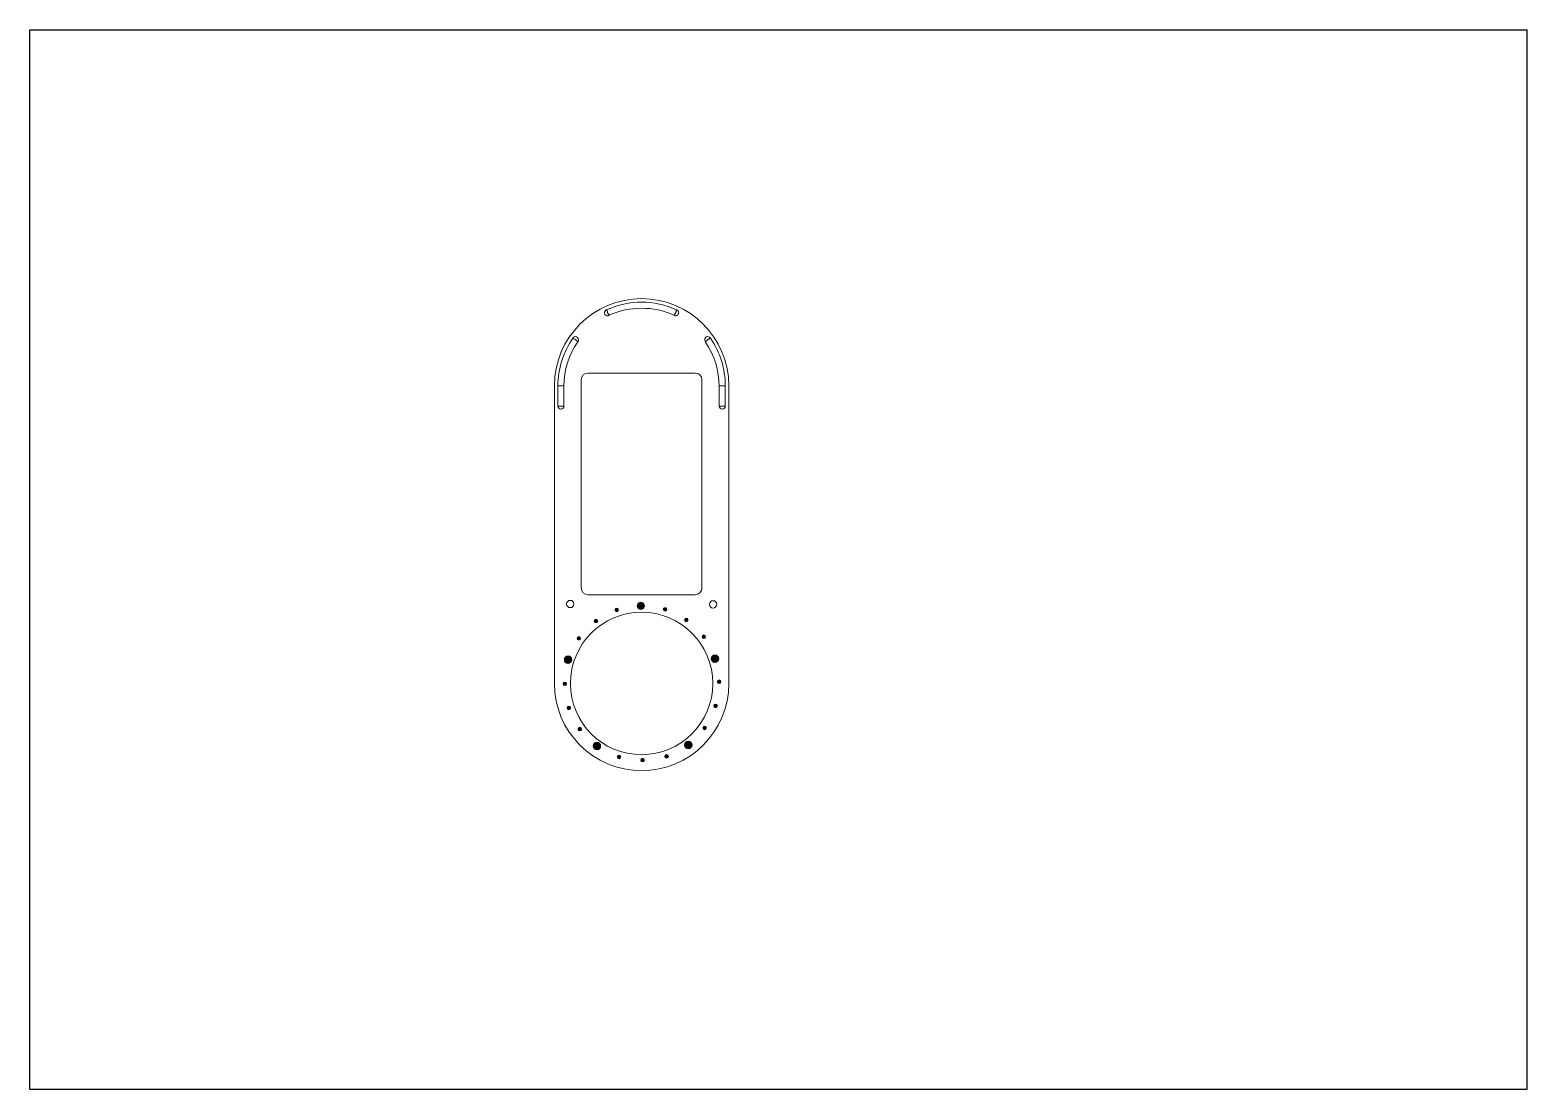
# Model space of a CAD drawing. Extents: x 852 to 1148, y 896 to 1106.
import ezdxf

# ---------------------------------------------------------------- set-up
doc = ezdxf.new("R2010")
doc.units = 0
doc.header["$MEASUREMENT"] = 0

# ---------------------------------------------------------------- blocks, each defined once
blk = doc.blocks.new('block 2')
at = {"color": 7, "lineweight": 25, "true_color": 0xffffff}
blk.add_lwpolyline([(851.5, 895.5), (851.5, 1105.5)], dxfattribs=at)
blk = doc.blocks.new('block 3')
at = {"color": 7, "lineweight": 25, "true_color": 0xffffff}
blk.add_lwpolyline([(851.5, 895.5), (1148.5, 895.5)], dxfattribs=at)
blk = doc.blocks.new('block 4')
at = {"color": 7, "lineweight": 25, "true_color": 0xffffff}
blk.add_lwpolyline([(851.5, 1105.5), (1148.5, 1105.5)], dxfattribs=at)
blk = doc.blocks.new('block 5')
at = {"color": 7, "lineweight": 25, "true_color": 0xffffff}
blk.add_lwpolyline([(1148.5, 895.5), (1148.5, 1105.5)], dxfattribs=at)
blk = doc.blocks.new('block 6')
at = {"color": 7, "lineweight": 9, "true_color": 0xffffff}
blk.add_lwpolyline([(955.55, 1034.92), (955.55, 975.92)], dxfattribs=at)
blk = doc.blocks.new('block 7')
at = {"color": 7, "lineweight": 9, "true_color": 0xffffff}
blk.add_lwpolyline([(956.24, 1030.92), (956.24, 1034.92)], dxfattribs=at)
blk = doc.blocks.new('block 8')
at = {"color": 7, "lineweight": 9, "true_color": 0xffffff}
blk.add_lwpolyline([(957.44, 1034.92), (957.44, 1030.92)], dxfattribs=at)
blk = doc.blocks.new('block 9')
at = {"color": 7, "lineweight": 9, "true_color": 0xffffff}
blk.add_lwpolyline([(960.88, 994.84), (960.88, 1036.16)], dxfattribs=at)
blk = doc.blocks.new('block 10')
at = {"color": 7, "lineweight": 9, "true_color": 0xffffff}
blk.add_lwpolyline([(983.49, 993.52), (962.2, 993.52)], dxfattribs=at)
blk = doc.blocks.new('block 11')
at = {"color": 7, "lineweight": 9, "true_color": 0xffffff}
blk.add_lwpolyline([(984.81, 1036.16), (984.81, 994.84)], dxfattribs=at)
blk = doc.blocks.new('block 12')
at = {"color": 7, "lineweight": 9, "true_color": 0xffffff}
blk.add_lwpolyline([(988.24, 1030.92), (988.24, 1034.92)], dxfattribs=at)
blk = doc.blocks.new('block 13')
at = {"color": 7, "lineweight": 9, "true_color": 0xffffff}
blk.add_lwpolyline([(989.44, 1034.92), (989.44, 1030.92)], dxfattribs=at)
blk = doc.blocks.new('block 14')
at = {"color": 7, "lineweight": 9, "true_color": 0xffffff}
blk.add_lwpolyline([(990.14, 975.92), (990.14, 1034.92)], dxfattribs=at)
blk = doc.blocks.new('block 15')
at = {"color": 7, "lineweight": 9, "true_color": 0xffffff}
blk.add_lwpolyline([(956.24, 1030.92), (957.44, 1030.92)], dxfattribs=at)
blk = doc.blocks.new('block 16')
at = {"color": 7, "lineweight": 9, "true_color": 0xffffff}
blk.add_lwpolyline([(988.24, 1030.92), (989.44, 1030.92)], dxfattribs=at)
blk = doc.blocks.new('block 17')
at = {"color": 7, "lineweight": 9, "true_color": 0xffffff}
blk.add_lwpolyline([(989.44, 1034.92), (988.24, 1034.92)], dxfattribs=at)
blk = doc.blocks.new('block 18')
at = {"color": 7, "lineweight": 9, "true_color": 0xffffff}
blk.add_lwpolyline([(957.44, 1034.92), (956.24, 1034.92)], dxfattribs=at)
blk = doc.blocks.new('block 19')
at = {"color": 7, "lineweight": 9, "true_color": 0xffffff}
blk.add_lwpolyline([(962.2, 1037.48), (983.49, 1037.48)], dxfattribs=at)
blk = doc.blocks.new('block 20')
at = {"color": 7, "lineweight": 9, "true_color": 0xffffff}
blk.add_open_spline([(960.88, 994.84), (960.88, 994.11), (961.47, 993.52), (962.2, 993.52)], degree=3, dxfattribs=at)
blk = doc.blocks.new('block 21')
at = {"color": 7, "lineweight": 9, "true_color": 0xffffff}
blk.add_open_spline([(957.97, 991.67), (957.97, 992.08), (958.29, 992.4), (958.7, 992.4), (959.1, 992.4), (959.42, 992.08), (959.42, 991.67), (959.42, 991.27), (959.1, 990.95), (958.7, 990.95), (958.29, 990.95), (957.97, 991.27), (957.97, 991.67), (957.97, 991.67), (957.97, 991.67), (957.97, 991.67)], degree=3, knots=[0, 0, 0, 0, 1, 1, 1, 2, 2, 2, 3, 3, 3, 4, 4, 4, 5, 5, 5, 5], dxfattribs=at)
blk = doc.blocks.new('block 22')
at = {"color": 7, "lineweight": 9, "true_color": 0xffffff}
blk.add_open_spline([(959.71, 1044.1), (959.71, 1044.11), (959.7, 1044.11), (959.7, 1044.11)], degree=3, dxfattribs=at)
blk = doc.blocks.new('block 23')
at = {"color": 7, "lineweight": 9, "true_color": 0xffffff}
blk.add_open_spline([(962.2, 1037.48), (961.47, 1037.48), (960.88, 1036.89), (960.88, 1036.16)], degree=3, dxfattribs=at)
blk = doc.blocks.new('block 24')
at = {"color": 7, "lineweight": 9, "true_color": 0xffffff}
blk.add_open_spline([(965.77, 1049.94), (965.49, 1049.76), (965.4, 1049.39), (965.58, 1049.1), (965.76, 1048.82), (966.14, 1048.74), (966.42, 1048.92)], degree=3, knots=[0, 0, 0, 0, 1, 1, 1, 2, 2, 2, 2], dxfattribs=at)
blk = doc.blocks.new('block 25')
at = {"color": 7, "lineweight": 9, "true_color": 0xffffff}
blk.add_open_spline([(960.18, 1043.68), (960.4, 1043.93), (960.39, 1044.31), (960.14, 1044.54), (959.89, 1044.76), (959.51, 1044.75), (959.28, 1044.5), (959.25, 1044.46), (959.22, 1044.42), (959.19, 1044.37)], degree=3, knots=[0, 0, 0, 0, 1, 1, 1, 2, 2, 2, 3, 3, 3, 3], dxfattribs=at)
blk = doc.blocks.new('block 26')
at = {"color": 7, "lineweight": 9, "true_color": 0xffffff}
blk.add_open_spline([(956.24, 1030.92), (956.24, 1030.59), (956.51, 1030.32), (956.84, 1030.32), (957.18, 1030.32), (957.44, 1030.59), (957.44, 1030.92)], degree=3, knots=[0, 0, 0, 0, 1, 1, 1, 2, 2, 2, 2], dxfattribs=at)
blk = doc.blocks.new('block 27')
at = {"color": 7, "lineweight": 9, "true_color": 0xffffff}
blk.add_open_spline([(955.55, 975.92), (955.55, 966.37), (963.29, 958.63), (972.84, 958.63), (982.4, 958.63), (990.14, 966.37), (990.14, 975.92)], degree=3, knots=[0, 0, 0, 0, 1, 1, 1, 2, 2, 2, 2], dxfattribs=at)
blk = doc.blocks.new('block 28')
at = {"color": 7, "lineweight": 9, "true_color": 0xffffff}
blk.add_open_spline([(958.72, 975.92), (958.72, 983.72), (965.04, 990.05), (972.84, 990.05), (980.65, 990.05), (986.97, 983.72), (986.97, 975.92), (986.97, 968.12), (980.65, 961.8), (972.84, 961.8), (965.04, 961.8), (958.72, 968.12), (958.72, 975.92), (958.72, 975.92), (958.72, 975.92), (958.72, 975.92)], degree=3, knots=[0, 0, 0, 0, 1, 1, 1, 2, 2, 2, 3, 3, 3, 4, 4, 4, 5, 5, 5, 5], dxfattribs=at)
blk = doc.blocks.new('block 29')
at = {"color": 7, "lineweight": 9, "true_color": 0xffffff}
blk.add_open_spline([(983.49, 993.52), (984.22, 993.52), (984.81, 994.11), (984.81, 994.84)], degree=3, dxfattribs=at)
blk = doc.blocks.new('block 30')
at = {"color": 7, "lineweight": 9, "true_color": 0xffffff}
blk.add_open_spline([(986.29, 991.6), (986.29, 992), (986.61, 992.33), (987.02, 992.33), (987.42, 992.33), (987.75, 992), (987.75, 991.6), (987.75, 991.2), (987.42, 990.87), (987.02, 990.87), (986.61, 990.87), (986.29, 991.2), (986.29, 991.6), (986.29, 991.6), (986.29, 991.6), (986.29, 991.6)], degree=3, knots=[0, 0, 0, 0, 1, 1, 1, 2, 2, 2, 3, 3, 3, 4, 4, 4, 5, 5, 5, 5], dxfattribs=at)
blk = doc.blocks.new('block 31')
at = {"color": 7, "lineweight": 9, "true_color": 0xffffff}
blk.add_open_spline([(990.14, 1034.92), (990.14, 1044.47), (982.4, 1052.22), (972.84, 1052.22), (963.29, 1052.22), (955.55, 1044.47), (955.55, 1034.92)], degree=3, knots=[0, 0, 0, 0, 1, 1, 1, 2, 2, 2, 2], dxfattribs=at)
blk = doc.blocks.new('block 32')
at = {"color": 7, "lineweight": 9, "true_color": 0xffffff}
blk.add_open_spline([(989.44, 1034.92), (989.44, 1038.3), (988.42, 1041.59), (986.49, 1044.37)], degree=3, dxfattribs=at)
blk = doc.blocks.new('block 33')
at = {"color": 7, "lineweight": 9, "true_color": 0xffffff}
blk.add_open_spline([(959.19, 1044.37), (957.27, 1041.59), (956.24, 1038.3), (956.24, 1034.92)], degree=3, dxfattribs=at)
blk = doc.blocks.new('block 34')
at = {"color": 7, "lineweight": 9, "true_color": 0xffffff}
blk.add_open_spline([(979.78, 1050.01), (975.38, 1052.03), (970.31, 1052.03), (965.91, 1050.01)], degree=3, dxfattribs=at)
blk = doc.blocks.new('block 35')
at = {"color": 7, "lineweight": 9, "true_color": 0xffffff}
blk.add_open_spline([(960.18, 1043.68), (958.4, 1041.11), (957.44, 1038.05), (957.44, 1034.92)], degree=3, dxfattribs=at)
blk = doc.blocks.new('block 36')
at = {"color": 7, "lineweight": 9, "true_color": 0xffffff}
blk.add_open_spline([(979.26, 1048.93), (975.18, 1050.79), (970.5, 1050.79), (966.42, 1048.92)], degree=3, dxfattribs=at)
blk = doc.blocks.new('block 37')
at = {"color": 7, "lineweight": 9, "true_color": 0xffffff}
blk.add_open_spline([(984.81, 1036.16), (984.81, 1036.89), (984.22, 1037.48), (983.49, 1037.48)], degree=3, dxfattribs=at)
blk = doc.blocks.new('block 38')
at = {"color": 7, "lineweight": 9, "true_color": 0xffffff}
blk.add_open_spline([(986.49, 1044.37), (986.34, 1044.67), (985.98, 1044.78), (985.68, 1044.63), (985.38, 1044.47), (985.27, 1044.11), (985.42, 1043.81), (985.45, 1043.76), (985.48, 1043.72), (985.51, 1043.68)], degree=3, knots=[0, 0, 0, 0, 1, 1, 1, 2, 2, 2, 3, 3, 3, 3], dxfattribs=at)
blk = doc.blocks.new('block 39')
at = {"color": 7, "lineweight": 9, "true_color": 0xffffff}
blk.add_open_spline([(988.24, 1030.92), (988.24, 1030.59), (988.51, 1030.32), (988.84, 1030.32), (989.18, 1030.32), (989.44, 1030.59), (989.44, 1030.92)], degree=3, knots=[0, 0, 0, 0, 1, 1, 1, 2, 2, 2, 2], dxfattribs=at)
blk = doc.blocks.new('block 40')
at = {"color": 7, "lineweight": 9, "true_color": 0xffffff}
blk.add_open_spline([(965.91, 1050.01), (965.86, 1049.99), (965.81, 1049.97), (965.77, 1049.94)], degree=3, dxfattribs=at)
blk = doc.blocks.new('block 41')
at = {"color": 7, "lineweight": 9, "true_color": 0xffffff}
blk.add_open_spline([(979.25, 1048.92), (979.32, 1048.88), (979.4, 1048.85), (979.48, 1048.84), (979.55, 1048.82), (979.64, 1048.82), (979.71, 1048.84), (979.79, 1048.85), (979.87, 1048.88), (979.93, 1048.93), (979.97, 1048.95), (980, 1048.98), (980.03, 1049), (980.05, 1049.03), (980.08, 1049.06), (980.1, 1049.1), (980.14, 1049.16), (980.17, 1049.24), (980.19, 1049.32), (980.2, 1049.4), (980.2, 1049.48), (980.19, 1049.56), (980.17, 1049.63), (980.14, 1049.71), (980.09, 1049.77), (980.05, 1049.84), (979.99, 1049.9), (979.92, 1049.94)], degree=3, knots=[0, 0, 0, 0, 1, 1, 1, 2, 2, 2, 3, 3, 3, 4, 4, 4, 5, 5, 5, 6, 6, 6, 7, 7, 7, 8, 8, 8, 9, 9, 9, 9], dxfattribs=at)
blk = doc.blocks.new('block 42')
at = {"color": 7, "lineweight": 9, "true_color": 0xffffff}
blk.add_open_spline([(979.92, 1049.94), (979.88, 1049.97), (979.83, 1049.99), (979.78, 1050.01)], degree=3, dxfattribs=at)
blk = doc.blocks.new('block 43')
at = {"color": 7, "lineweight": 9, "true_color": 0xffffff}
blk.add_open_spline([(985.96, 1044.09), (985.96, 1044.09), (985.97, 1044.1), (985.98, 1044.1)], degree=3, dxfattribs=at)
blk = doc.blocks.new('block 44')
at = {"color": 7, "lineweight": 9, "true_color": 0xffffff}
blk.add_open_spline([(985.94, 1044.08), (985.91, 1044.04), (985.87, 1044), (985.83, 1043.97), (985.81, 1043.95), (985.79, 1043.94), (985.77, 1043.92), (985.75, 1043.9), (985.73, 1043.89), (985.72, 1043.87), (985.68, 1043.84), (985.64, 1043.8), (985.61, 1043.77), (985.58, 1043.74), (985.54, 1043.71), (985.51, 1043.68)], degree=3, knots=[0, 0, 0, 0, 1, 1, 1, 2, 2, 2, 3, 3, 3, 4, 4, 4, 5, 5, 5, 5], dxfattribs=at)
blk = doc.blocks.new('block 45')
at = {"color": 7, "lineweight": 9, "true_color": 0xffffff}
blk.add_lwpolyline([(985.96, 1044.09), (985.94, 1044.08)], dxfattribs=at)
blk = doc.blocks.new('block 46')
at = {"color": 7, "lineweight": 9, "true_color": 0xffffff}
blk.add_open_spline([(986.49, 1044.37), (986.46, 1044.35), (986.42, 1044.33), (986.38, 1044.31), (986.33, 1044.29), (986.29, 1044.27), (986.25, 1044.24), (986.2, 1044.22), (986.16, 1044.2), (986.11, 1044.17), (986.07, 1044.15), (986.02, 1044.13), (985.98, 1044.1)], degree=3, knots=[0, 0, 0, 0, 1, 1, 1, 2, 2, 2, 3, 3, 3, 4, 4, 4, 4], dxfattribs=at)
blk = doc.blocks.new('block 47')
at = {"color": 7, "lineweight": 9, "true_color": 0xffffff}
blk.add_open_spline([(979.59, 1049.43), (979.6, 1049.44), (979.6, 1049.45), (979.61, 1049.47), (979.61, 1049.48), (979.62, 1049.49), (979.62, 1049.51), (979.63, 1049.53), (979.64, 1049.56), (979.64, 1049.58), (979.65, 1049.61), (979.66, 1049.63), (979.67, 1049.66), (979.67, 1049.68), (979.68, 1049.71), (979.69, 1049.73), (979.7, 1049.78), (979.72, 1049.83), (979.73, 1049.88), (979.75, 1049.92), (979.76, 1049.96), (979.78, 1050.01)], degree=3, knots=[0, 0, 0, 0, 1, 1, 1, 2, 2, 2, 3, 3, 3, 4, 4, 4, 5, 5, 5, 6, 6, 6, 7, 7, 7, 7], dxfattribs=at)
blk = doc.blocks.new('block 48')
at = {"color": 7, "lineweight": 9, "true_color": 0xffffff}
blk.add_open_spline([(979.6, 1049.43), (979.57, 1049.39), (979.54, 1049.34), (979.51, 1049.3), (979.48, 1049.25), (979.45, 1049.21), (979.42, 1049.16), (979.4, 1049.12), (979.37, 1049.08), (979.34, 1049.04), (979.32, 1049), (979.29, 1048.96), (979.27, 1048.92)], degree=3, knots=[0, 0, 0, 0, 1, 1, 1, 2, 2, 2, 3, 3, 3, 4, 4, 4, 4], dxfattribs=at)
blk = doc.blocks.new('block 49')
at = {"color": 7, "lineweight": 9, "true_color": 0xffffff}
blk.add_open_spline([(966.09, 1049.43), (966.08, 1049.48), (966.06, 1049.53), (966.05, 1049.58), (966, 1049.72), (965.96, 1049.87), (965.91, 1050.01)], degree=3, knots=[0, 0, 0, 0, 1, 1, 1, 2, 2, 2, 2], dxfattribs=at)
blk = doc.blocks.new('block 50')
at = {"color": 7, "lineweight": 9, "true_color": 0xffffff}
blk.add_open_spline([(966.42, 1048.92), (966.4, 1048.96), (966.37, 1049), (966.35, 1049.04), (966.32, 1049.08), (966.29, 1049.12), (966.27, 1049.16), (966.24, 1049.21), (966.21, 1049.25), (966.18, 1049.29), (966.15, 1049.34), (966.12, 1049.38), (966.09, 1049.43)], degree=3, knots=[0, 0, 0, 0, 1, 1, 1, 2, 2, 2, 3, 3, 3, 4, 4, 4, 4], dxfattribs=at)
blk = doc.blocks.new('block 51')
at = {"color": 7, "lineweight": 9, "true_color": 0xffffff}
blk.add_open_spline([(959.71, 1044.1), (959.72, 1044.1), (959.72, 1044.09), (959.73, 1044.09)], degree=3, dxfattribs=at)
blk = doc.blocks.new('block 52')
at = {"color": 7, "lineweight": 9, "true_color": 0xffffff}
blk.add_open_spline([(959.19, 1044.37), (959.23, 1044.35), (959.27, 1044.33), (959.31, 1044.31), (959.35, 1044.29), (959.39, 1044.27), (959.43, 1044.25), (959.48, 1044.22), (959.52, 1044.2), (959.56, 1044.18), (959.61, 1044.15), (959.65, 1044.13), (959.7, 1044.11)], degree=3, knots=[0, 0, 0, 0, 1, 1, 1, 2, 2, 2, 3, 3, 3, 4, 4, 4, 4], dxfattribs=at)
blk = doc.blocks.new('block 53')
at = {"color": 7, "lineweight": 9, "true_color": 0xffffff}
blk.add_open_spline([(959.73, 1044.09), (959.77, 1044.05), (959.81, 1044.02), (959.85, 1043.98), (959.96, 1043.88), (960.07, 1043.78), (960.18, 1043.68)], degree=3, knots=[0, 0, 0, 0, 1, 1, 1, 2, 2, 2, 2], dxfattribs=at)
blk = doc.blocks.new('block 54')
at = {"color": 7, "lineweight": 9, "true_color": 0xffffff}
blk.add_open_spline([(985.51, 1043.57), (987.29, 1041), (988.24, 1037.94), (988.24, 1034.81)], degree=3, dxfattribs=at)
blk = doc.blocks.new('block 55')
at = {"layer": 'Defpoints', "color": 7, "lineweight": 9, "true_color": 0xffffff}
blk.add_lwpolyline([(955.55, 1034.92), (955.55, 1034.92)], dxfattribs=at)
blk = doc.blocks.new('block 56')
at = {"layer": 'Defpoints', "color": 7, "lineweight": 9, "true_color": 0xffffff}
blk.add_lwpolyline([(990.14, 1034.92), (990.14, 1034.92)], dxfattribs=at)
blk = doc.blocks.new('block 57')
at = {"layer": 'Defpoints', "color": 7, "lineweight": 9, "true_color": 0xffffff}
blk.add_lwpolyline([(972.84, 1052.22), (972.84, 1052.22)], dxfattribs=at)
blk = doc.blocks.new('block 58')
at = {"layer": 'Defpoints', "color": 7, "lineweight": 9, "true_color": 0xffffff}
blk.add_lwpolyline([(972.84, 958.63), (972.84, 958.63)], dxfattribs=at)
blk = doc.blocks.new('block 59')
at = {"layer": 'Defpoints', "color": 7, "lineweight": 9, "true_color": 0xffffff}
blk.add_lwpolyline([(962.2, 1037.48), (962.2, 1037.48)], dxfattribs=at)
blk = doc.blocks.new('block 60')
at = {"layer": 'Defpoints', "color": 7, "lineweight": 9, "true_color": 0xffffff}
blk.add_lwpolyline([(962.2, 993.52), (962.2, 993.52)], dxfattribs=at)
blk = doc.blocks.new('block 61')
at = {"layer": 'Defpoints', "color": 7, "lineweight": 9, "true_color": 0xffffff}
blk.add_lwpolyline([(960.88, 994.84), (960.88, 994.84)], dxfattribs=at)
blk = doc.blocks.new('block 62')
at = {"layer": 'Defpoints', "color": 7, "lineweight": 9, "true_color": 0xffffff}
blk.add_lwpolyline([(984.81, 994.84), (984.81, 994.84)], dxfattribs=at)
blk = doc.blocks.new('block 63')
at = {"layer": 'Defpoints', "color": 7, "lineweight": 9, "true_color": 0xffffff}
blk.add_lwpolyline([(984.38, 1037.13), (984.38, 1037.13)], dxfattribs=at)
blk = doc.blocks.new('block 64')
at = {"layer": 'Defpoints', "color": 7, "lineweight": 9, "true_color": 0xffffff}
blk.add_lwpolyline([(958.08, 991.29), (958.08, 991.29)], dxfattribs=at)
blk = doc.blocks.new('block 65')
at = {"layer": 'Defpoints', "color": 7, "lineweight": 9, "true_color": 0xffffff}
blk.add_lwpolyline([(959.31, 992.06), (959.31, 992.06)], dxfattribs=at)
blk = doc.blocks.new('block 66')
at = {"layer": 'Defpoints', "color": 7, "lineweight": 9, "true_color": 0xffffff}
blk.add_lwpolyline([(987.66, 991.25), (987.66, 991.25)], dxfattribs=at)
blk = doc.blocks.new('block 67')
at = {"layer": 'Defpoints', "color": 7, "lineweight": 9, "true_color": 0xffffff}
blk.add_lwpolyline([(986.38, 991.95), (986.38, 991.95)], dxfattribs=at)

msp = doc.modelspace()

# ---------------------------------------------------------------- hatches: boundary and pattern name
at = {"layer": 'Defpoints', "true_color": 0xffffff}
h = msp.add_hatch(color=7, dxfattribs=at)
h.dxf.hatch_style = 2
edge = h.paths.add_edge_path()
edge.add_spline(control_points=[(973.43, 991.31), (973.43, 990.91), (973.1, 990.57), (972.69, 990.57), (972.28, 990.57), (971.95, 990.91), (971.95, 991.31), (971.95, 991.72), (972.28, 992.05), (972.69, 992.05), (973.1, 992.05), (973.43, 991.72), (973.43, 991.31)], knot_values=[0, 0, 0, 0, 1, 1, 1, 2, 2, 2, 3, 3, 3, 4, 4, 4, 4], degree=3, periodic=1)
h = msp.add_hatch(color=7, dxfattribs=at)
h.dxf.hatch_style = 2
edge = h.paths.add_edge_path()
edge.add_spline(control_points=[(968.26, 990.51), (968.26, 990.31), (968.1, 990.15), (967.9, 990.15), (967.7, 990.15), (967.54, 990.31), (967.54, 990.51), (967.54, 990.71), (967.7, 990.87), (967.9, 990.87), (968.1, 990.87), (968.26, 990.71), (968.26, 990.51)], knot_values=[0, 0, 0, 0, 1, 1, 1, 2, 2, 2, 3, 3, 3, 4, 4, 4, 4], degree=3, periodic=1)
h = msp.add_hatch(color=7, dxfattribs=at)
h.dxf.hatch_style = 2
edge = h.paths.add_edge_path()
edge.add_spline(control_points=[(977.87, 990.62), (977.87, 990.43), (977.71, 990.27), (977.51, 990.27), (977.31, 990.27), (977.15, 990.43), (977.15, 990.62), (977.15, 990.82), (977.31, 990.98), (977.51, 990.98), (977.71, 990.98), (977.87, 990.82), (977.87, 990.62)], knot_values=[0, 0, 0, 0, 1, 1, 1, 2, 2, 2, 3, 3, 3, 4, 4, 4, 4], degree=3, periodic=1)
h = msp.add_hatch(color=7, dxfattribs=at)
h.dxf.hatch_style = 2
edge = h.paths.add_edge_path()
edge.add_spline(control_points=[(964.14, 988.29), (964.14, 988.1), (963.98, 987.94), (963.78, 987.94), (963.58, 987.94), (963.42, 988.1), (963.42, 988.29), (963.42, 988.49), (963.58, 988.65), (963.78, 988.65), (963.98, 988.65), (964.14, 988.49), (964.14, 988.29)], knot_values=[0, 0, 0, 0, 1, 1, 1, 2, 2, 2, 3, 3, 3, 4, 4, 4, 4], degree=3, periodic=1)
h = msp.add_hatch(color=7, dxfattribs=at)
h.dxf.hatch_style = 2
edge = h.paths.add_edge_path()
edge.add_spline(control_points=[(982.06, 988.53), (982.06, 988.33), (981.9, 988.17), (981.7, 988.17), (981.51, 988.17), (981.35, 988.33), (981.35, 988.53), (981.35, 988.72), (981.51, 988.88), (981.7, 988.88), (981.9, 988.88), (982.06, 988.72), (982.06, 988.53)], knot_values=[0, 0, 0, 0, 1, 1, 1, 2, 2, 2, 3, 3, 3, 4, 4, 4, 4], degree=3, periodic=1)
h = msp.add_hatch(color=7, dxfattribs=at)
h.dxf.hatch_style = 2
edge = h.paths.add_edge_path()
edge.add_spline(control_points=[(960.75, 984.86), (960.75, 984.67), (960.59, 984.51), (960.4, 984.51), (960.2, 984.51), (960.04, 984.67), (960.04, 984.86), (960.04, 985.06), (960.2, 985.22), (960.4, 985.22), (960.59, 985.22), (960.75, 985.06), (960.75, 984.86)], knot_values=[0, 0, 0, 0, 1, 1, 1, 2, 2, 2, 3, 3, 3, 4, 4, 4, 4], degree=3, periodic=1)
h = msp.add_hatch(color=7, dxfattribs=at)
h.dxf.hatch_style = 2
edge = h.paths.add_edge_path()
edge.add_spline(control_points=[(985.55, 985.17), (985.55, 984.97), (985.39, 984.81), (985.19, 984.81), (984.99, 984.81), (984.83, 984.97), (984.83, 985.17), (984.83, 985.37), (984.99, 985.53), (985.19, 985.53), (985.39, 985.53), (985.55, 985.37), (985.55, 985.17)], knot_values=[0, 0, 0, 0, 1, 1, 1, 2, 2, 2, 3, 3, 3, 4, 4, 4, 4], degree=3, periodic=1)
h = msp.add_hatch(color=7, dxfattribs=at)
h.dxf.hatch_style = 2
edge = h.paths.add_edge_path()
edge.add_spline(control_points=[(959, 980.63), (959, 980.22), (958.67, 979.89), (958.26, 979.89), (957.86, 979.89), (957.52, 980.22), (957.52, 980.63), (957.52, 981.04), (957.86, 981.37), (958.26, 981.37), (958.67, 981.37), (959, 981.04), (959, 980.63)], knot_values=[0, 0, 0, 0, 1, 1, 1, 2, 2, 2, 3, 3, 3, 4, 4, 4, 4], degree=3, periodic=1)
h = msp.add_hatch(color=7, dxfattribs=at)
h.dxf.hatch_style = 2
edge = h.paths.add_edge_path()
edge.add_spline(control_points=[(988.14, 980.84), (988.14, 980.43), (987.81, 980.1), (987.4, 980.1), (986.99, 980.1), (986.66, 980.43), (986.66, 980.84), (986.66, 981.25), (986.99, 981.58), (987.4, 981.58), (987.81, 981.58), (988.14, 981.25), (988.14, 980.84)], knot_values=[0, 0, 0, 0, 1, 1, 1, 2, 2, 2, 3, 3, 3, 4, 4, 4, 4], degree=3, periodic=1)
h = msp.add_hatch(color=7, dxfattribs=at)
h.dxf.hatch_style = 2
edge = h.paths.add_edge_path()
edge.add_spline(control_points=[(957.97, 975.84), (957.97, 975.65), (957.81, 975.49), (957.61, 975.49), (957.41, 975.49), (957.25, 975.65), (957.25, 975.84), (957.25, 976.04), (957.41, 976.2), (957.61, 976.2), (957.81, 976.2), (957.97, 976.04), (957.97, 975.84)], knot_values=[0, 0, 0, 0, 1, 1, 1, 2, 2, 2, 3, 3, 3, 4, 4, 4, 4], degree=3, periodic=1)
h = msp.add_hatch(color=7, dxfattribs=at)
h.dxf.hatch_style = 2
edge = h.paths.add_edge_path()
edge.add_spline(control_points=[(988.57, 976.25), (988.57, 976.05), (988.41, 975.89), (988.21, 975.89), (988.02, 975.89), (987.86, 976.05), (987.86, 976.25), (987.86, 976.45), (988.02, 976.61), (988.21, 976.61), (988.41, 976.61), (988.57, 976.45), (988.57, 976.25)], knot_values=[0, 0, 0, 0, 1, 1, 1, 2, 2, 2, 3, 3, 3, 4, 4, 4, 4], degree=3, periodic=1)
h = msp.add_hatch(color=7, dxfattribs=at)
h.dxf.hatch_style = 2
edge = h.paths.add_edge_path()
edge.add_spline(control_points=[(958.78, 971.07), (958.78, 970.88), (958.62, 970.72), (958.42, 970.72), (958.22, 970.72), (958.06, 970.88), (958.06, 971.07), (958.06, 971.27), (958.22, 971.43), (958.42, 971.43), (958.62, 971.43), (958.78, 971.27), (958.78, 971.07)], knot_values=[0, 0, 0, 0, 1, 1, 1, 2, 2, 2, 3, 3, 3, 4, 4, 4, 4], degree=3, periodic=1)
h = msp.add_hatch(color=7, dxfattribs=at)
h.dxf.hatch_style = 2
edge = h.paths.add_edge_path()
edge.add_spline(control_points=[(987.87, 971.47), (987.87, 971.27), (987.71, 971.11), (987.51, 971.11), (987.31, 971.11), (987.15, 971.27), (987.15, 971.47), (987.15, 971.67), (987.31, 971.83), (987.51, 971.83), (987.71, 971.83), (987.87, 971.67), (987.87, 971.47)], knot_values=[0, 0, 0, 0, 1, 1, 1, 2, 2, 2, 3, 3, 3, 4, 4, 4, 4], degree=3, periodic=1)
h = msp.add_hatch(color=7, dxfattribs=at)
h.dxf.hatch_style = 2
edge = h.paths.add_edge_path()
edge.add_spline(control_points=[(960.93, 966.87), (960.93, 966.68), (960.77, 966.52), (960.58, 966.52), (960.38, 966.52), (960.22, 966.68), (960.22, 966.87), (960.22, 967.07), (960.38, 967.23), (960.58, 967.23), (960.77, 967.23), (960.93, 967.07), (960.93, 966.87)], knot_values=[0, 0, 0, 0, 1, 1, 1, 2, 2, 2, 3, 3, 3, 4, 4, 4, 4], degree=3, periodic=1)
h = msp.add_hatch(color=7, dxfattribs=at)
h.dxf.hatch_style = 2
edge = h.paths.add_edge_path()
edge.add_spline(control_points=[(985.71, 967.11), (985.71, 966.91), (985.55, 966.75), (985.35, 966.75), (985.16, 966.75), (985, 966.91), (985, 967.11), (985, 967.31), (985.16, 967.47), (985.35, 967.47), (985.55, 967.47), (985.71, 967.31), (985.71, 967.11)], knot_values=[0, 0, 0, 0, 1, 1, 1, 2, 2, 2, 3, 3, 3, 4, 4, 4, 4], degree=3, periodic=1)
h = msp.add_hatch(color=7, dxfattribs=at)
h.dxf.hatch_style = 2
edge = h.paths.add_edge_path()
edge.add_spline(control_points=[(964.72, 963.51), (964.72, 963.1), (964.39, 962.77), (963.98, 962.77), (963.57, 962.77), (963.24, 963.1), (963.24, 963.51), (963.24, 963.92), (963.57, 964.25), (963.98, 964.25), (964.39, 964.25), (964.72, 963.92), (964.72, 963.51)], knot_values=[0, 0, 0, 0, 1, 1, 1, 2, 2, 2, 3, 3, 3, 4, 4, 4, 4], degree=3, periodic=1)
h = msp.add_hatch(color=7, dxfattribs=at)
h.dxf.hatch_style = 2
edge = h.paths.add_edge_path()
edge.add_spline(control_points=[(982.84, 963.72), (982.84, 963.31), (982.51, 962.98), (982.1, 962.98), (981.69, 962.98), (981.36, 963.31), (981.36, 963.72), (981.36, 964.13), (981.69, 964.46), (982.1, 964.46), (982.51, 964.46), (982.84, 964.13), (982.84, 963.72)], knot_values=[0, 0, 0, 0, 1, 1, 1, 2, 2, 2, 3, 3, 3, 4, 4, 4, 4], degree=3, periodic=1)
h = msp.add_hatch(color=7, dxfattribs=at)
h.dxf.hatch_style = 2
edge = h.paths.add_edge_path()
edge.add_spline(control_points=[(968.72, 961.36), (968.72, 961.16), (968.56, 961), (968.37, 961), (968.17, 961), (968.01, 961.16), (968.01, 961.36), (968.01, 961.56), (968.17, 961.72), (968.37, 961.72), (968.56, 961.72), (968.72, 961.56), (968.72, 961.36)], knot_values=[0, 0, 0, 0, 1, 1, 1, 2, 2, 2, 3, 3, 3, 4, 4, 4, 4], degree=3, periodic=1)
h = msp.add_hatch(color=7, dxfattribs=at)
h.dxf.hatch_style = 2
edge = h.paths.add_edge_path()
edge.add_spline(control_points=[(973.39, 960.72), (973.39, 960.53), (973.23, 960.37), (973.03, 960.37), (972.83, 960.37), (972.67, 960.53), (972.67, 960.72), (972.67, 960.92), (972.83, 961.08), (973.03, 961.08), (973.23, 961.08), (973.39, 960.92), (973.39, 960.72)], knot_values=[0, 0, 0, 0, 1, 1, 1, 2, 2, 2, 3, 3, 3, 4, 4, 4, 4], degree=3, periodic=1)
h = msp.add_hatch(color=7, dxfattribs=at)
h.dxf.hatch_style = 2
edge = h.paths.add_edge_path()
edge.add_spline(control_points=[(978.16, 961.47), (978.16, 961.28), (978, 961.12), (977.8, 961.12), (977.6, 961.12), (977.44, 961.28), (977.44, 961.47), (977.44, 961.67), (977.6, 961.83), (977.8, 961.83), (978, 961.83), (978.16, 961.67), (978.16, 961.47)], knot_values=[0, 0, 0, 0, 1, 1, 1, 2, 2, 2, 3, 3, 3, 4, 4, 4, 4], degree=3, periodic=1)

# ---------------------------------------------------------------- linework, layer by layer
at = {"layer": 'Defpoints', "lineweight": 0}
for points in [[(973.43, 991.31), (973.43, 990.91), (973.1, 990.57), (972.69, 990.57), (972.28, 990.57), (971.95, 990.91), (971.95, 991.31), (971.95, 991.72), (972.28, 992.05), (972.69, 992.05), (973.1, 992.05), (973.43, 991.72), (973.43, 991.31)], [(968.26, 990.51), (968.26, 990.31), (968.1, 990.15), (967.9, 990.15), (967.7, 990.15), (967.54, 990.31), (967.54, 990.51), (967.54, 990.71), (967.7, 990.87), (967.9, 990.87), (968.1, 990.87), (968.26, 990.71), (968.26, 990.51)], [(977.87, 990.62), (977.87, 990.43), (977.71, 990.27), (977.51, 990.27), (977.31, 990.27), (977.15, 990.43), (977.15, 990.62), (977.15, 990.82), (977.31, 990.98), (977.51, 990.98), (977.71, 990.98), (977.87, 990.82), (977.87, 990.62)], [(964.14, 988.29), (964.14, 988.1), (963.98, 987.94), (963.78, 987.94), (963.58, 987.94), (963.42, 988.1), (963.42, 988.29), (963.42, 988.49), (963.58, 988.65), (963.78, 988.65), (963.98, 988.65), (964.14, 988.49), (964.14, 988.29)], [(982.06, 988.53), (982.06, 988.33), (981.9, 988.17), (981.7, 988.17), (981.51, 988.17), (981.35, 988.33), (981.35, 988.53), (981.35, 988.72), (981.51, 988.88), (981.7, 988.88), (981.9, 988.88), (982.06, 988.72), (982.06, 988.53)], [(960.75, 984.86), (960.75, 984.67), (960.59, 984.51), (960.4, 984.51), (960.2, 984.51), (960.04, 984.67), (960.04, 984.86), (960.04, 985.06), (960.2, 985.22), (960.4, 985.22), (960.59, 985.22), (960.75, 985.06), (960.75, 984.86)], [(985.55, 985.17), (985.55, 984.97), (985.39, 984.81), (985.19, 984.81), (984.99, 984.81), (984.83, 984.97), (984.83, 985.17), (984.83, 985.37), (984.99, 985.53), (985.19, 985.53), (985.39, 985.53), (985.55, 985.37), (985.55, 985.17)], [(959, 980.63), (959, 980.22), (958.67, 979.89), (958.26, 979.89), (957.86, 979.89), (957.52, 980.22), (957.52, 980.63), (957.52, 981.04), (957.86, 981.37), (958.26, 981.37), (958.67, 981.37), (959, 981.04), (959, 980.63)], [(988.14, 980.84), (988.14, 980.43), (987.81, 980.1), (987.4, 980.1), (986.99, 980.1), (986.66, 980.43), (986.66, 980.84), (986.66, 981.25), (986.99, 981.58), (987.4, 981.58), (987.81, 981.58), (988.14, 981.25), (988.14, 980.84)], [(957.97, 975.84), (957.97, 975.65), (957.81, 975.49), (957.61, 975.49), (957.41, 975.49), (957.25, 975.65), (957.25, 975.84), (957.25, 976.04), (957.41, 976.2), (957.61, 976.2), (957.81, 976.2), (957.97, 976.04), (957.97, 975.84)], [(988.57, 976.25), (988.57, 976.05), (988.41, 975.89), (988.21, 975.89), (988.02, 975.89), (987.86, 976.05), (987.86, 976.25), (987.86, 976.45), (988.02, 976.61), (988.21, 976.61), (988.41, 976.61), (988.57, 976.45), (988.57, 976.25)], [(958.78, 971.07), (958.78, 970.88), (958.62, 970.72), (958.42, 970.72), (958.22, 970.72), (958.06, 970.88), (958.06, 971.07), (958.06, 971.27), (958.22, 971.43), (958.42, 971.43), (958.62, 971.43), (958.78, 971.27), (958.78, 971.07)], [(987.87, 971.47), (987.87, 971.27), (987.71, 971.11), (987.51, 971.11), (987.31, 971.11), (987.15, 971.27), (987.15, 971.47), (987.15, 971.67), (987.31, 971.83), (987.51, 971.83), (987.71, 971.83), (987.87, 971.67), (987.87, 971.47)], [(960.93, 966.87), (960.93, 966.68), (960.77, 966.52), (960.58, 966.52), (960.38, 966.52), (960.22, 966.68), (960.22, 966.87), (960.22, 967.07), (960.38, 967.23), (960.58, 967.23), (960.77, 967.23), (960.93, 967.07), (960.93, 966.87)], [(985.71, 967.11), (985.71, 966.91), (985.55, 966.75), (985.35, 966.75), (985.16, 966.75), (985, 966.91), (985, 967.11), (985, 967.31), (985.16, 967.47), (985.35, 967.47), (985.55, 967.47), (985.71, 967.31), (985.71, 967.11)], [(964.72, 963.51), (964.72, 963.1), (964.39, 962.77), (963.98, 962.77), (963.57, 962.77), (963.24, 963.1), (963.24, 963.51), (963.24, 963.92), (963.57, 964.25), (963.98, 964.25), (964.39, 964.25), (964.72, 963.92), (964.72, 963.51)], [(982.84, 963.72), (982.84, 963.31), (982.51, 962.98), (982.1, 962.98), (981.69, 962.98), (981.36, 963.31), (981.36, 963.72), (981.36, 964.13), (981.69, 964.46), (982.1, 964.46), (982.51, 964.46), (982.84, 964.13), (982.84, 963.72)], [(968.72, 961.36), (968.72, 961.16), (968.56, 961), (968.37, 961), (968.17, 961), (968.01, 961.16), (968.01, 961.36), (968.01, 961.56), (968.17, 961.72), (968.37, 961.72), (968.56, 961.72), (968.72, 961.56), (968.72, 961.36)], [(973.39, 960.72), (973.39, 960.53), (973.23, 960.37), (973.03, 960.37), (972.83, 960.37), (972.67, 960.53), (972.67, 960.72), (972.67, 960.92), (972.83, 961.08), (973.03, 961.08), (973.23, 961.08), (973.39, 960.92), (973.39, 960.72)], [(978.16, 961.47), (978.16, 961.28), (978, 961.12), (977.8, 961.12), (977.6, 961.12), (977.44, 961.28), (977.44, 961.47), (977.44, 961.67), (977.6, 961.83), (977.8, 961.83), (978, 961.83), (978.16, 961.67), (978.16, 961.47)]]:
    msp.add_open_spline(points, degree=3, knots=[0, 0, 0, 0, 1, 1, 1, 2, 2, 2, 3, 3, 3, 4, 4, 4, 4], dxfattribs=at)

# ---------------------------------------------------------------- block references
for name in ['block 2', 'block 4', 'block 5', 'block 31', 'block 34', 'block 24', 'block 40', 'block 49', 'block 50', 'block 36', 'block 41', 'block 48', 'block 47', 'block 42', 'block 33', 'block 35', 'block 25', 'block 52', 'block 22', 'block 51', 'block 53', 'block 38', 'block 44', 'block 54', 'block 45', 'block 43', 'block 46', 'block 32', 'block 23', 'block 19', 'block 37', 'block 6', 'block 7', 'block 18', 'block 8', 'block 9', 'block 11', 'block 12', 'block 17', 'block 13', 'block 14', 'block 15', 'block 26', 'block 16', 'block 39', 'block 21', 'block 20', 'block 10', 'block 29', 'block 30', 'block 28', 'block 27', 'block 3']:
    msp.add_blockref(name, (0, 0))
at = {"layer": 'Defpoints'}
for name in ['block 57', 'block 59', 'block 63', 'block 55', 'block 56', 'block 65', 'block 61', 'block 60', 'block 62', 'block 64', 'block 67', 'block 66', 'block 58']:
    msp.add_blockref(name, (0, 0), dxfattribs=at)

doc.saveas('drawing.dxf')
